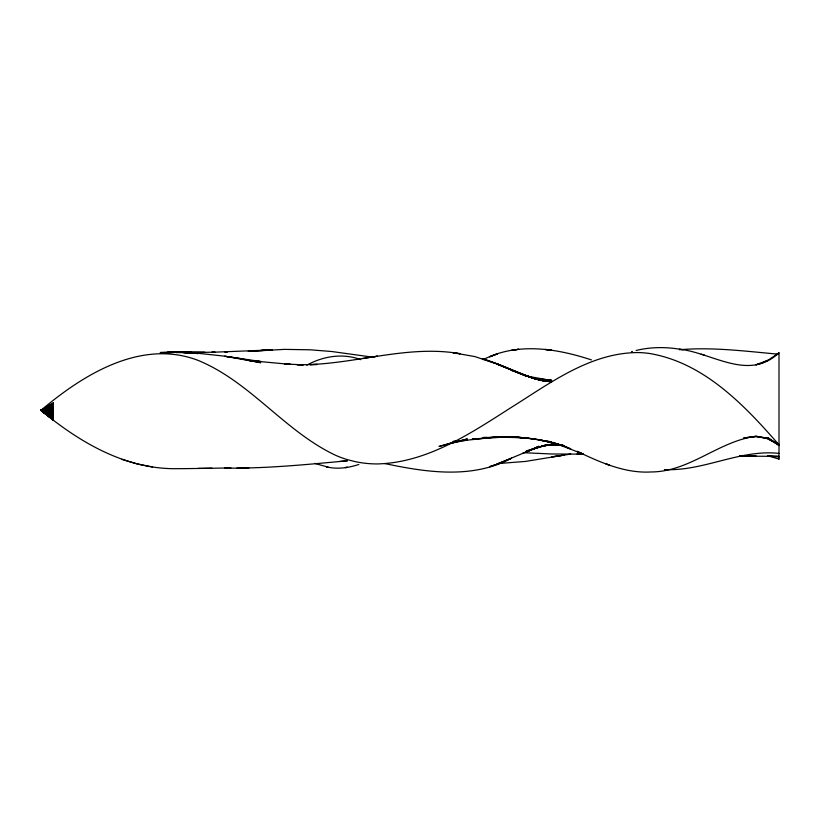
<?xml version="1.0" encoding="UTF-8"?>
<svg xmlns="http://www.w3.org/2000/svg" width="820" height="820" viewBox="0 0 820 820"><rect width="100%" height="100%" fill="white"/><g stroke="black" fill="none" stroke-linecap="round" stroke-linejoin="round"><path stroke-width="1.23" d="M347.26 460.809C306.506 464.55 265.68 468.671 224.7 468.097L230.902 467.964C212.585 468.148 194.268 468.64 175.951 468.681C125.029 469.163 78.997 441.959 41 410.318C83.22 374.525 141.214 338.588 198.102 360.39C250.52 381.925 284.745 431.381 335.708 455.346A98.4 98.4 0 0 0 347.26 459.6L354.998 461.588A104.97 104.97 0 0 0 377.497 463.935C427.579 462.613 470.793 433.247 511.567 407.253C550.271 383.022 590.246 352.754 637.96 352.559A95.335 95.335 0 0 1 649.204 353.43C703.775 362.44 744.263 405.008 779 444.84M779 352.907L767.551 360.544M53.423 403.255L41 410.318L53.423 420.106L41 410.318L53.423 402.589M306.752 365.207C323.049 356.136 343.026 352.918 360.749 359.662M53.423 420.137L41 410.318L53.423 403.983M483.267 359.642C517.143 342.032 556.667 348.49 591.394 359.888M53.423 406.064L41 410.318L53.423 419.963L41 410.318L53.423 404.895M545.239 445.147L525.435 451.666L545.239 445.291L558.041 444.286L545.239 445.26L526.645 450.795M358.842 464.458C348.428 467.943 337.071 469.491 326.288 466.816L328.154 467.185L314.788 463.361M452.947 442.318L439.018 446.48L467.4 438.925L452.947 442.779L467.4 440.053L458.974 440.893M53.423 407.284L41 410.318L53.423 419.696L41 410.318L53.423 406.689M631.523 351.688L632.435 351.431M636.115 350.488C650.27 347.014 665.122 346.829 679.472 349.176C712.857 352.948 748.609 381.597 779 352.774L779 459.22M52.47 418.733L41 410.318L53.423 407.571M52.388 418.303L41 410.318L53.423 407.837M53.423 418.928L41 410.318L53.423 408.093M570.689 454.034L525.435 461.434L498.263 463.546M53.423 418.046L41 410.318L53.423 408.329M190.927 352.774L198.102 353.543L183.536 352.651L198.102 353.276L224.7 356.177L260.688 362.707L236.99 357.94L224.7 356.28L260.688 361.476L249.464 360.605L290.608 364.398L284.468 363.988L303.39 364.838L296.901 364.664C351.647 365.935 405.285 344.164 460.122 353.697L452.947 352.733L474.78 356.567L497.053 363.967L482.201 358.709C505.653 365.187 526.942 380.131 551.665 381.597L538.74 379.896L525.435 375.55M362.665 358.483L377.497 356.208L370.189 357.315M47.212 414.151L41 410.318L53.423 408.77M53.423 417.616L41 410.318L53.423 409.159M248.214 351.411L284.468 349.381L310.124 349.791L331.905 351.534L372.587 357.161M249.464 351.319L272.476 349.894L211.806 352.282L215.096 352.19L190.927 352.477L205.061 352.415L175.951 351.739L160.382 352.446M458.974 440.955L461.383 440.74M463.792 440.524L497.053 436.978L482.201 438.146L511.567 436.845L497.053 437.152L525.435 437.767L538.74 439.674L514.089 436.711L525.435 438.146L511.567 437.029L525.435 437.767L551.665 441.908L538.74 439.961L551.665 442.513L538.74 439.612L564.375 445.711L551.665 442.79L564.375 446.305L552.823 442.39L583.379 454.136L551.665 453.983L523.16 452.691M339.541 461.476L347.26 460.799M679.452 349.75C712.313 346.901 745.165 351.216 777.862 354.137M53.423 417.226L41 410.318L53.423 409.774M160.382 352.897L175.951 352.303L190.927 352.795M198.102 468.404L211.806 468.21M236.99 468.128L248.921 467.841M487.152 437.48L483.441 437.511L497.053 437.429L489.622 437.449M739.958 456.115L779 456.371L767.551 456.074L779 456.955M664.405 469.583C703.591 471.479 740.019 449.073 779 453.409M44.393 412.06L41 410.318L53.423 410.266M551.665 381.433L545.239 381.31L551.665 381.484L545.239 381.136L532.149 378.082L538.74 379.66L532.149 377.856L497.053 363.854C514.981 370.476 532.231 380.449 551.665 381.782L538.74 379.742L525.435 375.437L532.149 377.743M583.379 454.249L577.024 453.993L583.379 454.085L577.024 451.328C600.137 462.275 624.891 473.519 651.101 471.961C689.61 471.869 718.74 441.109 755.814 436.332L743.719 437.941L755.814 436.722L767.551 438.167L755.814 436.23L767.551 438.71L779 444.327L767.551 438.464L779 445.26L767.551 437.47L779 445.557M53.423 416.478L41 410.318L53.423 411.261M551.665 380.08L538.74 378.983L551.665 380.593L525.435 375.816L497.053 364.121L525.435 375.744M53.423 416.119L41 410.318L53.423 411.568M561.833 445.137L551.665 444.491L538.74 446.961L551.665 444.204L545.239 445.567L551.665 444.481L561.833 445.178C549.267 442.923 536.905 447.382 525.435 452.045L538.74 446.777L497.053 464.038L511.567 458.236C472.094 479.28 426.328 472.371 384.611 463.515M53.423 415.74L41 410.318L53.423 411.927M53.423 415.34L41 410.318L53.423 412.327M683.162 349.812L679.472 349.176M44.393 411.619L41 410.318L53.423 412.542M53.423 414.889L41 410.318L53.423 412.778M152.54 466.99L137.012 463.894L121.842 459.343M53.423 414.377L41 410.318L53.423 413.034M53.423 413.833L41 410.318L53.423 413.29M41 410.318L53.423 413.567M767.551 455.735L779 459.056M704.616 355.203L701.131 354.158M511.567 370.445L525.435 375.304M767.551 360.39L761.729 363.188L755.814 364.838L767.551 360.41M538.74 446.336L525.435 452.332L538.74 446.336M497.053 354.004L489.642 356.823L497.053 354.025M497.053 464.181L489.642 466.682L497.053 464.202M518.588 349.289L511.567 350.355L518.588 349.289M564.375 455.059L551.665 456.873L564.375 455.069M347.26 467.318L345.322 467.584L347.26 467.328M456.566 441.139L452.947 441.498L456.566 441.17M168.213 352.446L160.382 352.989L175.951 352.374L168.213 352.446M272.476 349.689L260.688 350.499L272.476 349.709M482.201 438.423L472.34 438.936L482.201 438.444M743.719 455.756L739.958 455.93L743.719 455.756M558.041 444.563L551.665 444.758L562.264 445.209L558.041 444.532M317.155 364.459L310.124 364.644L317.155 364.459M227.816 351.688L224.7 351.76L227.816 351.688M183.536 352.426L175.951 352.487L183.536 352.477M175.951 351.903L168.213 351.954L175.951 351.903M190.927 352.098L183.536 352.098L190.927 352.139M755.814 455.869L743.719 455.561L755.814 455.93M511.567 437.255L499.472 436.65L511.567 437.316M190.927 352.333L183.536 351.893L190.927 352.333M551.665 350.263L545.239 349.443L551.665 350.263M545.239 380.962L539.826 380.265L545.239 380.972M609.516 465.155L606.154 463.976L609.516 465.155M570.689 448.899L564.375 446.172L570.689 448.94"/></g></svg>
